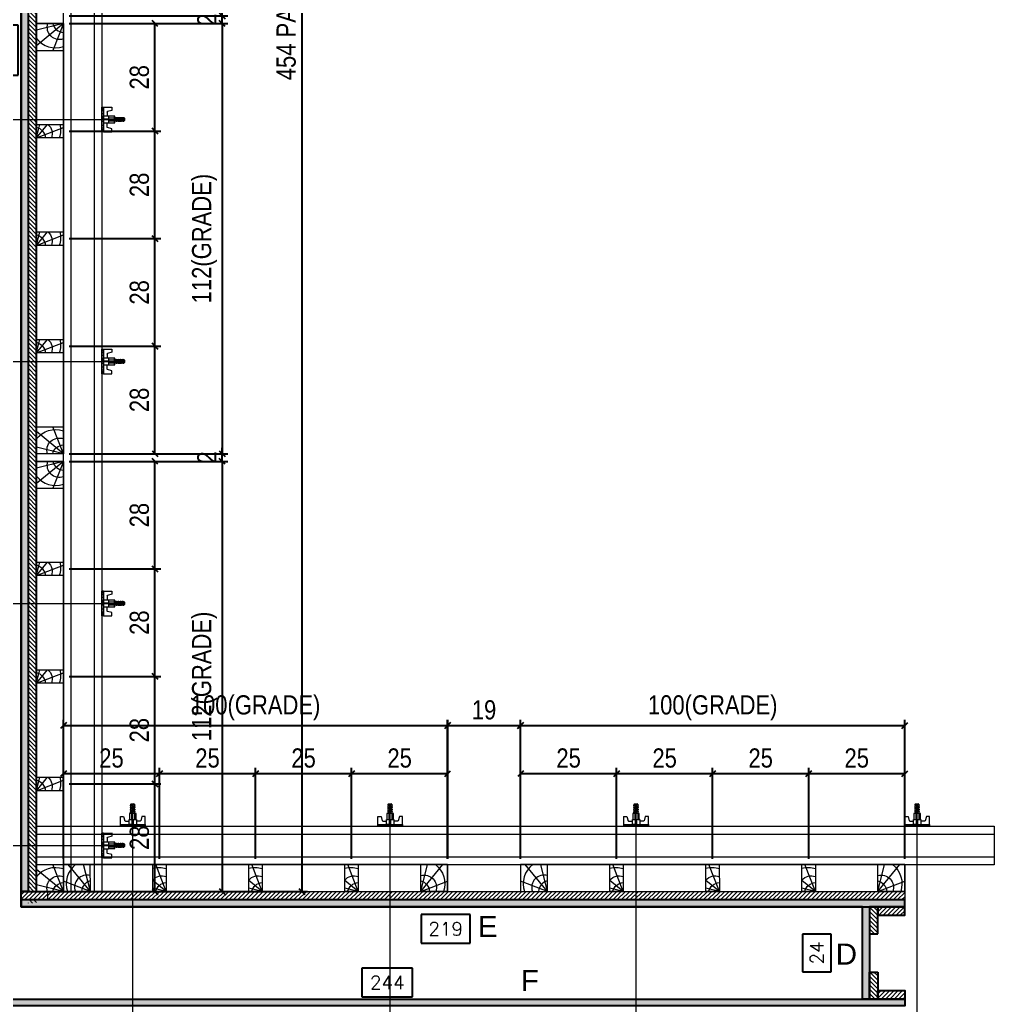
# Model space of a CAD drawing. Extents: x 13513 to 27878, y -21631 to 6985.
# Drawn here: x 15086 to 15416.9, y -5198.8 to -4864 of the extents above; entities that cross this region are included whole.
import ezdxf
from ezdxf.enums import TextEntityAlignment as Align

# ---------------------------------------------------------------- set-up
doc = ezdxf.new("R2010")
doc.units = 0
for name, color, linetype in [('CHAPA', 1, 'Continuous'), ('COTA', 241, 'Continuous'), ('F-PILARES-S', 170, 'Continuous'), ('MEIO_PONT', 93, 'Continuous'), ('SARRAFO', 251, 'Continuous'), ('TEXTO_GERAL', 7, 'Continuous')]:
    doc.layers.add(name, color=color, linetype=linetype)
for name, color, linetype, lineweight in [('Hachura', 251, 'Continuous', 9), ('Madeira', 126, 'Continuous', 18), ('Perfil Metálico', 224, 'Continuous', 18)]:
    doc.layers.add(name, color=color, linetype=linetype, lineweight=lineweight)
doc.styles.add('ARIAL', font='arial.ttf')
doc.styles.add('COTA TECNICA 2X', font='techl___.ttf', dxfattribs={"height": 10})
doc.styles.add('ROMANS', font='romans.shx')
doc.dimstyles.new('Cota Seção interna', dxfattribs={"dimtxt": 7, "dimasz": 6, "dimexe": 0.18, "dimexo": 2, "dimgap": -4, "dimtad": 3, "dimdec": 1, "dimlfac": 0.5, "dimzin": 12, "dimdsep": 46, "dimtxsty": 'ROMANS', "dimblk": 'ARCHTICK', "dimcen": 0.09, "dimse1": 1, "dimse2": 1, "dimsd1": 1, "dimsd2": 1, "dimclrd": 180, "dimclre": 5, "dimclrt": 1, "dimadec": 0, "dimazin": 3, "dimtfac": 1, "dimtdec": 1, "dimtofl": 0, "dimtmove": 0, "dimatfit": 3, "dimldrblk": 'ARCHTICK', "dimfxl": 1, "dimtolj": 1, "dimtzin": 0, "dimarcsym": 0})
doc.dimstyles.new('SECAO PILAR', dxfattribs={"dimtxt": 10, "dimasz": 3, "dimexe": 3, "dimexo": 3, "dimgap": 3, "dimtad": 1, "dimdec": 1, "dimlfac": 0.5, "dimzin": 12, "dimdsep": 46, "dimtxsty": 'COTA TECNICA 2X', "dimblk1": 'OBLIQUE', "dimblk2": 'OBLIQUE', "dimsah": 1, "dimcen": 0.9, "dimclrd": 256, "dimclre": 256, "dimclrt": 256, "dimadec": 1, "dimazin": 3, "dimtfac": 1, "dimtdec": 1, "dimtmove": 0, "dimatfit": 3, "dimfxl": 1, "dimtolj": 1, "dimtzin": 12, "dimarcsym": 0})
pattern_1 = [(45, (9392.6299, 22686.455), (-1.12253202, 1.12253202), [])]
pattern_2 = [(135, (-22641.1301, 8928.5988), (-1.12253202, -1.12253202), [])]

# ---------------------------------------------------------------- blocks, each defined once
blk = doc.blocks.new('*D770')
at = {"layer": 'COTA', "color": 180, "lineweight": -2, "transparency": 16777216}
for p, q in [((27793.19, -5465.45), (27778.19, -5465.45)), ((27778.19, -5465.45), (27778.19, -5485.12)), ((27793.19, -5485.12), (27793.19, -5465.45)), ((27778.19, -5485.12), (27793.19, -5485.12))]:
    blk.add_line(p, q, dxfattribs=at)
at = {"layer": 'Defpoints', "color": 0, "transparency": 16777216}
for p in [(27797.19, -5451.28), (27809.42, -5451.28), (27809.42, -5499.28)]:
    blk.add_point(p, dxfattribs=at)
at = {"layer": 'COTA', "color": 1, "transparency": 16777216, "insert": (27785.69, -5475.28), "char_height": 7, "attachment_point": 5, "rotation": 90, "style": 'ROMANS'}
blk.add_mtext('\\A1;24', dxfattribs=at)
blk = doc.blocks.new('_ArchTick')
at = {"color": 0, "linetype": 'ByBlock', "const_width": 0.15}
blk.add_lwpolyline([(-0.5, -0.5), (0.5, 0.5)], dxfattribs=at)
blk = doc.blocks.new('*D773')
at = {"layer": 'COTA', "color": 180, "lineweight": -2, "transparency": 16777216}
for p, q in [((27369.97, -4992.08), (27354.97, -4992.08)), ((27354.97, -4992.08), (27354.97, -5018.08)), ((27369.97, -5018.08), (27369.97, -4992.08)), ((27354.97, -5018.08), (27369.97, -5018.08))]:
    blk.add_line(p, q, dxfattribs=at)
at = {"layer": 'Defpoints', "color": 0, "transparency": 16777216}
for p in [(27371.42, -4557.28), (27371.42, -5451.28), (27373.97, -5451.28)]:
    blk.add_point(p, dxfattribs=at)
at = {"layer": 'COTA', "color": 1, "transparency": 16777216, "insert": (27362.47, -5005.08), "char_height": 7, "attachment_point": 5, "rotation": 90, "style": 'ROMANS'}
blk.add_mtext('\\A1;447', dxfattribs=at)
blk = doc.blocks.new('*D774')
at = {"layer": 'COTA', "color": 180, "lineweight": -2, "transparency": 16777216}
for p, q in [((27575.2, -5483.21), (27548.87, -5483.21)), ((27548.87, -5483.21), (27548.87, -5498.21)), ((27575.2, -5498.21), (27575.2, -5483.21)), ((27548.87, -5498.21), (27575.2, -5498.21))]:
    blk.add_line(p, q, dxfattribs=at)
at = {"layer": 'Defpoints', "color": 0, "transparency": 16777216}
for p in [(27321.42, -5499.28), (27809.42, -5499.28), (27321.42, -5502.21)]:
    blk.add_point(p, dxfattribs=at)
at = {"layer": 'COTA', "color": 1, "transparency": 16777216, "insert": (27562.03, -5490.71), "char_height": 7, "attachment_point": 5, "style": 'ROMANS'}
blk.add_mtext('\\A1;244', dxfattribs=at)
blk = doc.blocks.new('*D775')
at = {"layer": 'COTA', "color": 180, "lineweight": -2, "transparency": 16777216}
for p, q in [((27605.26, -5455.28), (27579.6, -5455.28)), ((27579.6, -5455.28), (27579.6, -5470.28)), ((27605.26, -5470.28), (27605.26, -5455.28)), ((27579.6, -5470.28), (27605.26, -5470.28))]:
    blk.add_line(p, q, dxfattribs=at)
at = {"layer": 'Defpoints', "color": 0, "transparency": 16777216}
for p in [(27371.42, -5451.28), (27809.42, -5451.28), (27371.42, -5474.28)]:
    blk.add_point(p, dxfattribs=at)
at = {"layer": 'COTA', "color": 1, "transparency": 16777216, "insert": (27592.43, -5462.78), "char_height": 7, "attachment_point": 5, "style": 'ROMANS'}
blk.add_mtext('\\A1;219', dxfattribs=at)
blk = doc.blocks.new('_Oblique')
at = {"color": 0, "linetype": 'ByBlock', "lineweight": -2}
blk.add_line((-0.5, -0.5), (0.5, 0.5), dxfattribs=at)
blk = doc.blocks.new('*D798')
at = {"layer": 'COTA', "linetype": 'ByBlock', "lineweight": -2, "transparency": 16777216}
for p, q in [((27378.02, -4535.28), (27520.54, -4535.28)), ((27517.54, -4535.28), (27517.54, -5443.28)), ((27374.42, -5443.28), (27520.54, -5443.28))]:
    blk.add_line(p, q, dxfattribs=at)
at = {"layer": 'Defpoints', "color": 0, "linetype": 'ByBlock', "transparency": 16777216}
for p in [(27375.02, -4535.28), (27371.42, -5443.28), (27517.54, -5443.28)]:
    blk.add_point(p, dxfattribs=at)
at = {"layer": 'COTA', "linetype": 'ByBlock', "lineweight": -2, "transparency": 16777216, "xscale": 3, "yscale": 3, "zscale": 3}
for p, rotation in [((27517.54, -4535.28), 90), ((27517.54, -5443.28), 270)]:
    blk.add_blockref('_Oblique', p, dxfattribs=dict(at, rotation=rotation))
at = {"layer": 'COTA', "linetype": 'ByBlock', "transparency": 16777216, "insert": (27509.43, -4989.28), "char_height": 10, "attachment_point": 5, "rotation": 90, "style": 'COTA TECNICA 2X'}
blk.add_mtext('\\A1;454 PAINEL', dxfattribs=at)
blk = doc.blocks.new('PONTALETE')
at = {"layer": 'Madeira'}
for q in [(2.71, 7), (7, 5.76), (7, 1.74)]:
    blk.add_line((0, 0), q, dxfattribs=at)
blk.add_lwpolyline([(0, 0), (7, 0), (7, 7), (0, 7)], close=True, dxfattribs=at)
for centre, radius, start, end in [((2.04, 0.06), 6.23, 37.2818, 109.0913), ((1.09, 0.9), 3.19, 343.603, 109.9847), ((-0.21, -0.78), 3.09, 14.6322, 86.0383)]:
    blk.add_arc(centre, radius, start, end, dxfattribs=at)
blk = doc.blocks.new('*D825')
at = {"layer": 'COTA', "lineweight": -2, "transparency": 16777216}
for p, q in [((27396.4, -5219.28), (27479.11, -5219.28)), ((27476.11, -5219.28), (27476.11, -5443.28)), ((27396.43, -5443.28), (27479.11, -5443.28))]:
    blk.add_line(p, q, dxfattribs=at)
at = {"layer": 'Defpoints', "color": 0, "transparency": 16777216}
for p in [(27393.4, -5219.28), (27393.43, -5443.28), (27476.11, -5443.28)]:
    blk.add_point(p, dxfattribs=at)
at = {"layer": 'COTA', "lineweight": -2, "transparency": 16777216, "xscale": 3, "yscale": 3, "zscale": 3}
for p, rotation in [((27476.11, -5219.28), 90), ((27476.11, -5443.28), 270)]:
    blk.add_blockref('_Oblique', p, dxfattribs=dict(at, rotation=rotation))
at = {"layer": 'COTA', "transparency": 16777216, "insert": (27466.89, -5331.28), "char_height": 10, "attachment_point": 5, "rotation": 90, "style": 'COTA TECNICA 2X'}
blk.add_mtext('\\A1;112(GRADE)', dxfattribs=at)
blk = doc.blocks.new('*D826')
at = {"layer": 'COTA', "lineweight": -2, "transparency": 16777216}
for p, q in [((27396.42, -5219.28), (27444.11, -5219.28)), ((27441.11, -5275.28), (27441.11, -5219.28)), ((27396.42, -5275.28), (27444.11, -5275.28))]:
    blk.add_line(p, q, dxfattribs=at)
at = {"layer": 'Defpoints', "color": 0, "transparency": 16777216}
for p in [(27393.42, -5219.28), (27441.11, -5219.28), (27393.42, -5275.28)]:
    blk.add_point(p, dxfattribs=at)
at = {"layer": 'COTA', "lineweight": -2, "transparency": 16777216, "xscale": 3, "yscale": 3, "zscale": 3}
for p, rotation in [((27441.11, -5219.28), 90), ((27441.11, -5275.28), 270)]:
    blk.add_blockref('_Oblique', p, dxfattribs=dict(at, rotation=rotation))
at = {"layer": 'COTA', "transparency": 16777216, "insert": (27433.02, -5247.28), "char_height": 10, "attachment_point": 5, "rotation": 90, "style": 'COTA TECNICA 2X'}
blk.add_mtext('\\A1;28', dxfattribs=at)
blk = doc.blocks.new('MEIO PONTALETE')
at = {"layer": 'Madeira'}
for q in [(2.71, 7), (3.5, 2.88), (3.5, 0.87)]:
    blk.add_line((0, 0), q, dxfattribs=at)
blk.add_lwpolyline([(0, 0), (3.5, 0), (3.5, 7), (0, 7)], close=True, dxfattribs=at)
for centre, radius, start, end in [((2.04, 0.06), 6.23, 76.4499, 109.0913), ((1.09, 0.9), 3.19, 40.9063, 109.9847), ((-0.21, -0.78), 3.09, 14.6322, 86.0383)]:
    blk.add_arc(centre, radius, start, end, dxfattribs=at)
blk = doc.blocks.new('*D822')
at = {"layer": 'COTA', "lineweight": -2, "transparency": 16777216}
for p, q in [((27396.42, -5275.28), (27444.11, -5275.28)), ((27441.11, -5331.28), (27441.11, -5275.28)), ((27396.42, -5331.28), (27444.11, -5331.28))]:
    blk.add_line(p, q, dxfattribs=at)
at = {"layer": 'Defpoints', "color": 0, "transparency": 16777216}
for p in [(27393.42, -5275.28), (27441.11, -5275.28), (27393.42, -5331.28)]:
    blk.add_point(p, dxfattribs=at)
at = {"layer": 'COTA', "lineweight": -2, "transparency": 16777216, "xscale": 3, "yscale": 3, "zscale": 3}
for p, rotation in [((27441.11, -5275.28), 90), ((27441.11, -5331.28), 270)]:
    blk.add_blockref('_Oblique', p, dxfattribs=dict(at, rotation=rotation))
at = {"layer": 'COTA', "transparency": 16777216, "insert": (27433.02, -5303.28), "char_height": 10, "attachment_point": 5, "rotation": 90, "style": 'COTA TECNICA 2X'}
blk.add_mtext('\\A1;28', dxfattribs=at)
blk = doc.blocks.new('*D823')
at = {"layer": 'COTA', "lineweight": -2, "transparency": 16777216}
for p, q in [((27396.42, -5387.28), (27444.11, -5387.28)), ((27441.11, -5443.28), (27441.11, -5387.28)), ((27396.39, -5443.28), (27444.11, -5443.28))]:
    blk.add_line(p, q, dxfattribs=at)
at = {"layer": 'Defpoints', "color": 0, "transparency": 16777216}
for p in [(27393.42, -5387.28), (27441.11, -5387.28), (27393.39, -5443.28)]:
    blk.add_point(p, dxfattribs=at)
at = {"layer": 'COTA', "lineweight": -2, "transparency": 16777216, "xscale": 3, "yscale": 3, "zscale": 3}
for p, rotation in [((27441.11, -5387.28), 90), ((27441.11, -5443.28), 270)]:
    blk.add_blockref('_Oblique', p, dxfattribs=dict(at, rotation=rotation))
at = {"layer": 'COTA', "transparency": 16777216, "insert": (27433.02, -5415.28), "char_height": 10, "attachment_point": 5, "rotation": 90, "style": 'COTA TECNICA 2X'}
blk.add_mtext('\\A1;28', dxfattribs=at)
blk = doc.blocks.new('*D824')
at = {"layer": 'COTA', "lineweight": -2, "transparency": 16777216}
for p, q in [((27396.42, -5331.28), (27444.11, -5331.28)), ((27441.11, -5387.28), (27441.11, -5331.28)), ((27396.42, -5387.28), (27444.11, -5387.28))]:
    blk.add_line(p, q, dxfattribs=at)
at = {"layer": 'Defpoints', "color": 0, "transparency": 16777216}
for p in [(27393.42, -5331.28), (27441.11, -5331.28), (27393.42, -5387.28)]:
    blk.add_point(p, dxfattribs=at)
at = {"layer": 'COTA', "lineweight": -2, "transparency": 16777216, "xscale": 3, "yscale": 3, "zscale": 3}
for p, rotation in [((27441.11, -5331.28), 90), ((27441.11, -5387.28), 270)]:
    blk.add_blockref('_Oblique', p, dxfattribs=dict(at, rotation=rotation))
at = {"layer": 'COTA', "transparency": 16777216, "insert": (27433.02, -5359.28), "char_height": 10, "attachment_point": 5, "rotation": 90, "style": 'COTA TECNICA 2X'}
blk.add_mtext('\\A1;28', dxfattribs=at)
blk = doc.blocks.new('*D827')
at = {"layer": 'COTA', "lineweight": -2, "transparency": 16777216}
for p, q in [((27396.4, -4991.28), (27479.11, -4991.28)), ((27476.11, -4991.28), (27476.11, -5215.28)), ((27396.43, -5215.28), (27479.11, -5215.28))]:
    blk.add_line(p, q, dxfattribs=at)
at = {"layer": 'Defpoints', "color": 0, "transparency": 16777216}
for p in [(27393.4, -4991.28), (27393.43, -5215.28), (27476.11, -5215.28)]:
    blk.add_point(p, dxfattribs=at)
at = {"layer": 'COTA', "lineweight": -2, "transparency": 16777216, "xscale": 3, "yscale": 3, "zscale": 3}
for p, rotation in [((27476.11, -4991.28), 90), ((27476.11, -5215.28), 270)]:
    blk.add_blockref('_Oblique', p, dxfattribs=dict(at, rotation=rotation))
at = {"layer": 'COTA', "transparency": 16777216, "insert": (27466.89, -5103.28), "char_height": 10, "attachment_point": 5, "rotation": 90, "style": 'COTA TECNICA 2X'}
blk.add_mtext('\\A1;112(GRADE)', dxfattribs=at)
blk = doc.blocks.new('*D828')
at = {"layer": 'COTA', "lineweight": -2, "transparency": 16777216}
for p, q in [((27396.42, -4991.28), (27444.11, -4991.28)), ((27441.11, -5047.28), (27441.11, -4991.28)), ((27396.42, -5047.28), (27444.11, -5047.28))]:
    blk.add_line(p, q, dxfattribs=at)
at = {"layer": 'Defpoints', "color": 0, "transparency": 16777216}
for p in [(27393.42, -4991.28), (27441.11, -4991.28), (27393.42, -5047.28)]:
    blk.add_point(p, dxfattribs=at)
at = {"layer": 'COTA', "lineweight": -2, "transparency": 16777216, "xscale": 3, "yscale": 3, "zscale": 3}
for p, rotation in [((27441.11, -4991.28), 90), ((27441.11, -5047.28), 270)]:
    blk.add_blockref('_Oblique', p, dxfattribs=dict(at, rotation=rotation))
at = {"layer": 'COTA', "transparency": 16777216, "insert": (27433.02, -5019.28), "char_height": 10, "attachment_point": 5, "rotation": 90, "style": 'COTA TECNICA 2X'}
blk.add_mtext('\\A1;28', dxfattribs=at)
blk = doc.blocks.new('*D829')
at = {"layer": 'COTA', "lineweight": -2, "transparency": 16777216}
for p, q in [((27396.42, -5047.28), (27444.11, -5047.28)), ((27441.11, -5103.28), (27441.11, -5047.28)), ((27396.42, -5103.28), (27444.11, -5103.28))]:
    blk.add_line(p, q, dxfattribs=at)
at = {"layer": 'Defpoints', "color": 0, "transparency": 16777216}
for p in [(27393.42, -5047.28), (27441.11, -5047.28), (27393.42, -5103.28)]:
    blk.add_point(p, dxfattribs=at)
at = {"layer": 'COTA', "lineweight": -2, "transparency": 16777216, "xscale": 3, "yscale": 3, "zscale": 3}
for p, rotation in [((27441.11, -5047.28), 90), ((27441.11, -5103.28), 270)]:
    blk.add_blockref('_Oblique', p, dxfattribs=dict(at, rotation=rotation))
at = {"layer": 'COTA', "transparency": 16777216, "insert": (27433.02, -5075.28), "char_height": 10, "attachment_point": 5, "rotation": 90, "style": 'COTA TECNICA 2X'}
blk.add_mtext('\\A1;28', dxfattribs=at)
blk = doc.blocks.new('*D830')
at = {"layer": 'COTA', "lineweight": -2, "transparency": 16777216}
for p, q in [((27396.42, -5159.28), (27444.11, -5159.28)), ((27441.11, -5215.28), (27441.11, -5159.28)), ((27396.39, -5215.28), (27444.11, -5215.28))]:
    blk.add_line(p, q, dxfattribs=at)
at = {"layer": 'Defpoints', "color": 0, "transparency": 16777216}
for p in [(27393.42, -5159.28), (27441.11, -5159.28), (27393.39, -5215.28)]:
    blk.add_point(p, dxfattribs=at)
at = {"layer": 'COTA', "lineweight": -2, "transparency": 16777216, "xscale": 3, "yscale": 3, "zscale": 3}
for p, rotation in [((27441.11, -5159.28), 90), ((27441.11, -5215.28), 270)]:
    blk.add_blockref('_Oblique', p, dxfattribs=dict(at, rotation=rotation))
at = {"layer": 'COTA', "transparency": 16777216, "insert": (27433.02, -5187.28), "char_height": 10, "attachment_point": 5, "rotation": 90, "style": 'COTA TECNICA 2X'}
blk.add_mtext('\\A1;28', dxfattribs=at)
blk = doc.blocks.new('*D831')
at = {"layer": 'COTA', "lineweight": -2, "transparency": 16777216}
for p, q in [((27396.42, -5103.28), (27444.11, -5103.28)), ((27441.11, -5159.28), (27441.11, -5103.28)), ((27396.42, -5159.28), (27444.11, -5159.28))]:
    blk.add_line(p, q, dxfattribs=at)
at = {"layer": 'Defpoints', "color": 0, "transparency": 16777216}
for p in [(27393.42, -5103.28), (27441.11, -5103.28), (27393.42, -5159.28)]:
    blk.add_point(p, dxfattribs=at)
at = {"layer": 'COTA', "lineweight": -2, "transparency": 16777216, "xscale": 3, "yscale": 3, "zscale": 3}
for p, rotation in [((27441.11, -5103.28), 90), ((27441.11, -5159.28), 270)]:
    blk.add_blockref('_Oblique', p, dxfattribs=dict(at, rotation=rotation))
at = {"layer": 'COTA', "transparency": 16777216, "insert": (27433.02, -5131.28), "char_height": 10, "attachment_point": 5, "rotation": 90, "style": 'COTA TECNICA 2X'}
blk.add_mtext('\\A1;28', dxfattribs=at)
blk = doc.blocks.new('*D838')
at = {"layer": 'COTA', "lineweight": -2, "transparency": 16777216}
for p, q in [((27396.46, -4987.28), (27479.11, -4987.28)), ((27476.11, -4987.28), (27476.11, -4984.28)), ((27476.11, -4991.28), (27476.11, -4987.28)), ((27396.42, -4991.28), (27479.11, -4991.28)), ((27476.11, -4991.28), (27476.11, -4994.28))]:
    blk.add_line(p, q, dxfattribs=at)
at = {"layer": 'Defpoints', "color": 0, "transparency": 16777216}
for p in [(27393.46, -4987.28), (27476.11, -4987.28), (27393.42, -4991.28)]:
    blk.add_point(p, dxfattribs=at)
at = {"layer": 'COTA', "lineweight": -2, "transparency": 16777216, "xscale": 3, "yscale": 3, "zscale": 3}
for p, rotation in [((27476.11, -4987.28), 270), ((27476.11, -4991.28), 90)]:
    blk.add_blockref('_Oblique', p, dxfattribs=dict(at, rotation=rotation))
at = {"layer": 'COTA', "transparency": 16777216, "insert": (27468.11, -4989.28), "char_height": 10, "attachment_point": 5, "rotation": 90, "style": 'COTA TECNICA 2X'}
blk.add_mtext('\\A1;2', dxfattribs=at)
blk = doc.blocks.new('*D839')
at = {"layer": 'COTA', "lineweight": -2, "transparency": 16777216}
for p, q in [((27476.11, -5215.28), (27476.11, -5212.28)), ((27396.42, -5215.28), (27479.11, -5215.28)), ((27396.42, -5219.28), (27479.11, -5219.28)), ((27476.11, -5219.28), (27476.11, -5215.28)), ((27476.11, -5219.28), (27476.11, -5222.28))]:
    blk.add_line(p, q, dxfattribs=at)
at = {"layer": 'Defpoints', "color": 0, "transparency": 16777216}
for p in [(27393.42, -5215.28), (27393.42, -5219.28), (27476.11, -5215.28)]:
    blk.add_point(p, dxfattribs=at)
at = {"layer": 'COTA', "lineweight": -2, "transparency": 16777216, "xscale": 3, "yscale": 3, "zscale": 3}
for p, rotation in [((27476.11, -5215.28), 270), ((27476.11, -5219.28), 90)]:
    blk.add_blockref('_Oblique', p, dxfattribs=dict(at, rotation=rotation))
at = {"layer": 'COTA', "transparency": 16777216, "insert": (27468.11, -5217.28), "char_height": 10, "attachment_point": 5, "rotation": 90, "style": 'COTA TECNICA 2X'}
blk.add_mtext('\\A1;2', dxfattribs=at)
blk = doc.blocks.new('*D840')
at = {"layer": 'COTA', "lineweight": -2, "transparency": 16777216}
for p, q in [((27781.43, -5426.32), (27781.43, -5378.94)), ((27831.45, -5426.32), (27831.45, -5378.94)), ((27831.45, -5381.94), (27781.43, -5381.94))]:
    blk.add_line(p, q, dxfattribs=at)
at = {"layer": 'Defpoints', "color": 0, "transparency": 16777216}
for p in [(27781.43, -5381.94), (27781.43, -5429.32), (27831.45, -5429.32)]:
    blk.add_point(p, dxfattribs=at)
at = {"layer": 'COTA', "lineweight": -2, "transparency": 16777216, "xscale": 3, "yscale": 3, "zscale": 3, "rotation": 180}
blk.add_blockref('_Oblique', (27781.43, -5381.94), dxfattribs=at)
at = {"layer": 'COTA', "lineweight": -2, "transparency": 16777216, "xscale": 3, "yscale": 3, "zscale": 3}
blk.add_blockref('_Oblique', (27831.45, -5381.94), dxfattribs=at)
at = {"layer": 'COTA', "transparency": 16777216, "insert": (27806.44, -5373.83), "char_height": 10, "attachment_point": 5, "style": 'COTA TECNICA 2X'}
blk.add_mtext('\\A1;25', dxfattribs=at)
blk = doc.blocks.new('*D841')
at = {"layer": 'COTA', "lineweight": -2, "transparency": 16777216}
for p, q in [((27731.43, -5426.32), (27731.43, -5378.94)), ((27781.43, -5426.32), (27781.43, -5378.94)), ((27781.43, -5381.94), (27731.43, -5381.94))]:
    blk.add_line(p, q, dxfattribs=at)
at = {"layer": 'Defpoints', "color": 0, "transparency": 16777216}
for p in [(27731.43, -5381.94), (27731.43, -5429.32), (27781.43, -5429.32)]:
    blk.add_point(p, dxfattribs=at)
at = {"layer": 'COTA', "lineweight": -2, "transparency": 16777216, "xscale": 3, "yscale": 3, "zscale": 3, "rotation": 180}
blk.add_blockref('_Oblique', (27731.43, -5381.94), dxfattribs=at)
at = {"layer": 'COTA', "lineweight": -2, "transparency": 16777216, "xscale": 3, "yscale": 3, "zscale": 3}
blk.add_blockref('_Oblique', (27781.43, -5381.94), dxfattribs=at)
at = {"layer": 'COTA', "transparency": 16777216, "insert": (27756.43, -5373.83), "char_height": 10, "attachment_point": 5, "style": 'COTA TECNICA 2X'}
blk.add_mtext('\\A1;25', dxfattribs=at)
blk = doc.blocks.new('*D842')
at = {"layer": 'COTA', "lineweight": -2, "transparency": 16777216}
for p, q in [((27681.43, -5426.32), (27681.43, -5378.94)), ((27731.43, -5426.32), (27731.43, -5378.94)), ((27731.43, -5381.94), (27681.43, -5381.94))]:
    blk.add_line(p, q, dxfattribs=at)
at = {"layer": 'Defpoints', "color": 0, "transparency": 16777216}
for p in [(27681.43, -5381.94), (27681.43, -5429.32), (27731.43, -5429.32)]:
    blk.add_point(p, dxfattribs=at)
at = {"layer": 'COTA', "lineweight": -2, "transparency": 16777216, "xscale": 3, "yscale": 3, "zscale": 3, "rotation": 180}
blk.add_blockref('_Oblique', (27681.43, -5381.94), dxfattribs=at)
at = {"layer": 'COTA', "lineweight": -2, "transparency": 16777216, "xscale": 3, "yscale": 3, "zscale": 3}
blk.add_blockref('_Oblique', (27731.43, -5381.94), dxfattribs=at)
at = {"layer": 'COTA', "transparency": 16777216, "insert": (27706.43, -5373.83), "char_height": 10, "attachment_point": 5, "style": 'COTA TECNICA 2X'}
blk.add_mtext('\\A1;25', dxfattribs=at)
blk = doc.blocks.new('*D843')
at = {"layer": 'COTA', "lineweight": -2, "transparency": 16777216}
for p, q in [((27631.44, -5426.3), (27631.44, -5353.84)), ((27631.44, -5356.84), (27831.45, -5356.84)), ((27831.45, -5426.32), (27831.45, -5353.84))]:
    blk.add_line(p, q, dxfattribs=at)
at = {"layer": 'Defpoints', "color": 0, "transparency": 16777216}
for p in [(27831.45, -5356.84), (27631.44, -5429.3), (27831.45, -5429.32)]:
    blk.add_point(p, dxfattribs=at)
at = {"layer": 'COTA', "lineweight": -2, "transparency": 16777216, "xscale": 3, "yscale": 3, "zscale": 3, "rotation": 180}
blk.add_blockref('_Oblique', (27631.44, -5356.84), dxfattribs=at)
at = {"layer": 'COTA', "lineweight": -2, "transparency": 16777216, "xscale": 3, "yscale": 3, "zscale": 3}
blk.add_blockref('_Oblique', (27831.45, -5356.84), dxfattribs=at)
at = {"layer": 'COTA', "transparency": 16777216, "insert": (27731.45, -5347.61), "char_height": 10, "attachment_point": 5, "style": 'COTA TECNICA 2X'}
blk.add_mtext('\\A1;100(GRADE)', dxfattribs=at)
blk = doc.blocks.new('*D844')
at = {"layer": 'COTA', "lineweight": -2, "transparency": 16777216}
for p, q in [((27631.44, -5426.26), (27631.44, -5378.94)), ((27681.43, -5426.32), (27681.43, -5378.94)), ((27681.43, -5381.94), (27631.44, -5381.94))]:
    blk.add_line(p, q, dxfattribs=at)
at = {"layer": 'Defpoints', "color": 0, "transparency": 16777216}
for p in [(27631.44, -5381.94), (27631.44, -5429.26), (27681.43, -5429.32)]:
    blk.add_point(p, dxfattribs=at)
at = {"layer": 'COTA', "lineweight": -2, "transparency": 16777216, "xscale": 3, "yscale": 3, "zscale": 3, "rotation": 180}
blk.add_blockref('_Oblique', (27631.44, -5381.94), dxfattribs=at)
at = {"layer": 'COTA', "lineweight": -2, "transparency": 16777216, "xscale": 3, "yscale": 3, "zscale": 3}
blk.add_blockref('_Oblique', (27681.43, -5381.94), dxfattribs=at)
at = {"layer": 'COTA', "transparency": 16777216, "insert": (27656.44, -5373.83), "char_height": 10, "attachment_point": 5, "style": 'COTA TECNICA 2X'}
blk.add_mtext('\\A1;25', dxfattribs=at)
blk = doc.blocks.new('*D845')
at = {"layer": 'COTA', "lineweight": -2, "transparency": 16777216}
for p, q in [((27543.47, -5426.32), (27543.47, -5378.94)), ((27593.49, -5426.32), (27593.49, -5378.94)), ((27593.49, -5381.94), (27543.47, -5381.94))]:
    blk.add_line(p, q, dxfattribs=at)
at = {"layer": 'Defpoints', "color": 0, "transparency": 16777216}
for p in [(27543.47, -5381.94), (27543.47, -5429.32), (27593.49, -5429.32)]:
    blk.add_point(p, dxfattribs=at)
at = {"layer": 'COTA', "lineweight": -2, "transparency": 16777216, "xscale": 3, "yscale": 3, "zscale": 3, "rotation": 180}
blk.add_blockref('_Oblique', (27543.47, -5381.94), dxfattribs=at)
at = {"layer": 'COTA', "lineweight": -2, "transparency": 16777216, "xscale": 3, "yscale": 3, "zscale": 3}
blk.add_blockref('_Oblique', (27593.49, -5381.94), dxfattribs=at)
at = {"layer": 'COTA', "transparency": 16777216, "insert": (27568.48, -5373.83), "char_height": 10, "attachment_point": 5, "style": 'COTA TECNICA 2X'}
blk.add_mtext('\\A1;25', dxfattribs=at)
blk = doc.blocks.new('*D846')
at = {"layer": 'COTA', "lineweight": -2, "transparency": 16777216}
for p, q in [((27493.47, -5426.32), (27493.47, -5378.94)), ((27543.47, -5426.32), (27543.47, -5378.94)), ((27543.47, -5381.94), (27493.47, -5381.94))]:
    blk.add_line(p, q, dxfattribs=at)
at = {"layer": 'Defpoints', "color": 0, "transparency": 16777216}
for p in [(27493.47, -5381.94), (27493.47, -5429.32), (27543.47, -5429.32)]:
    blk.add_point(p, dxfattribs=at)
at = {"layer": 'COTA', "lineweight": -2, "transparency": 16777216, "xscale": 3, "yscale": 3, "zscale": 3, "rotation": 180}
blk.add_blockref('_Oblique', (27493.47, -5381.94), dxfattribs=at)
at = {"layer": 'COTA', "lineweight": -2, "transparency": 16777216, "xscale": 3, "yscale": 3, "zscale": 3}
blk.add_blockref('_Oblique', (27543.47, -5381.94), dxfattribs=at)
at = {"layer": 'COTA', "transparency": 16777216, "insert": (27518.47, -5373.83), "char_height": 10, "attachment_point": 5, "style": 'COTA TECNICA 2X'}
blk.add_mtext('\\A1;25', dxfattribs=at)
blk = doc.blocks.new('*D847')
at = {"layer": 'COTA', "lineweight": -2, "transparency": 16777216}
for p, q in [((27443.47, -5426.32), (27443.47, -5378.94)), ((27493.47, -5426.32), (27493.47, -5378.94)), ((27493.47, -5381.94), (27443.47, -5381.94))]:
    blk.add_line(p, q, dxfattribs=at)
at = {"layer": 'Defpoints', "color": 0, "transparency": 16777216}
for p in [(27443.47, -5381.94), (27443.47, -5429.32), (27493.47, -5429.32)]:
    blk.add_point(p, dxfattribs=at)
at = {"layer": 'COTA', "lineweight": -2, "transparency": 16777216, "xscale": 3, "yscale": 3, "zscale": 3, "rotation": 180}
blk.add_blockref('_Oblique', (27443.47, -5381.94), dxfattribs=at)
at = {"layer": 'COTA', "lineweight": -2, "transparency": 16777216, "xscale": 3, "yscale": 3, "zscale": 3}
blk.add_blockref('_Oblique', (27493.47, -5381.94), dxfattribs=at)
at = {"layer": 'COTA', "transparency": 16777216, "insert": (27468.47, -5373.83), "char_height": 10, "attachment_point": 5, "style": 'COTA TECNICA 2X'}
blk.add_mtext('\\A1;25', dxfattribs=at)
blk = doc.blocks.new('*D848')
at = {"layer": 'COTA', "lineweight": -2, "transparency": 16777216}
for p, q in [((27393.48, -5426.3), (27393.48, -5353.84)), ((27393.48, -5356.84), (27593.49, -5356.84)), ((27593.49, -5426.32), (27593.49, -5353.84))]:
    blk.add_line(p, q, dxfattribs=at)
at = {"layer": 'Defpoints', "color": 0, "transparency": 16777216}
for p in [(27593.49, -5356.84), (27393.48, -5429.3), (27593.49, -5429.32)]:
    blk.add_point(p, dxfattribs=at)
at = {"layer": 'COTA', "lineweight": -2, "transparency": 16777216, "xscale": 3, "yscale": 3, "zscale": 3, "rotation": 180}
blk.add_blockref('_Oblique', (27393.48, -5356.84), dxfattribs=at)
at = {"layer": 'COTA', "lineweight": -2, "transparency": 16777216, "xscale": 3, "yscale": 3, "zscale": 3}
blk.add_blockref('_Oblique', (27593.49, -5356.84), dxfattribs=at)
at = {"layer": 'COTA', "transparency": 16777216, "insert": (27493.48, -5347.61), "char_height": 10, "attachment_point": 5, "style": 'COTA TECNICA 2X'}
blk.add_mtext('\\A1;100(GRADE)', dxfattribs=at)
blk = doc.blocks.new('*D849')
at = {"layer": 'COTA', "lineweight": -2, "transparency": 16777216}
for p, q in [((27393.48, -5426.26), (27393.48, -5378.94)), ((27443.47, -5426.32), (27443.47, -5378.94)), ((27443.47, -5381.94), (27393.48, -5381.94))]:
    blk.add_line(p, q, dxfattribs=at)
at = {"layer": 'Defpoints', "color": 0, "transparency": 16777216}
for p in [(27393.48, -5381.94), (27393.48, -5429.26), (27443.47, -5429.32)]:
    blk.add_point(p, dxfattribs=at)
at = {"layer": 'COTA', "lineweight": -2, "transparency": 16777216, "xscale": 3, "yscale": 3, "zscale": 3, "rotation": 180}
blk.add_blockref('_Oblique', (27393.48, -5381.94), dxfattribs=at)
at = {"layer": 'COTA', "lineweight": -2, "transparency": 16777216, "xscale": 3, "yscale": 3, "zscale": 3}
blk.add_blockref('_Oblique', (27443.47, -5381.94), dxfattribs=at)
at = {"layer": 'COTA', "transparency": 16777216, "insert": (27418.47, -5373.83), "char_height": 10, "attachment_point": 5, "style": 'COTA TECNICA 2X'}
blk.add_mtext('\\A1;25', dxfattribs=at)
blk = doc.blocks.new('*D850')
at = {"layer": 'COTA', "lineweight": -2, "transparency": 16777216}
for p, q in [((27593.44, -5426.28), (27593.44, -5353.84)), ((27593.44, -5356.84), (27631.41, -5356.84)), ((27631.41, -5426.29), (27631.41, -5353.84))]:
    blk.add_line(p, q, dxfattribs=at)
at = {"layer": 'Defpoints', "color": 0, "transparency": 16777216}
for p in [(27631.41, -5356.84), (27593.44, -5429.28), (27631.41, -5429.29)]:
    blk.add_point(p, dxfattribs=at)
at = {"layer": 'COTA', "lineweight": -2, "transparency": 16777216, "xscale": 3, "yscale": 3, "zscale": 3, "rotation": 180}
blk.add_blockref('_Oblique', (27593.44, -5356.84), dxfattribs=at)
at = {"layer": 'COTA', "lineweight": -2, "transparency": 16777216, "xscale": 3, "yscale": 3, "zscale": 3}
blk.add_blockref('_Oblique', (27631.41, -5356.84), dxfattribs=at)
at = {"layer": 'COTA', "transparency": 16777216, "insert": (27612.42, -5348.75), "char_height": 10, "attachment_point": 5, "style": 'COTA TECNICA 2X'}
blk.add_mtext('\\A1;19', dxfattribs=at)
blk = doc.blocks.new('C')
at = {"layer": 'Hachura', "color": 0}
for p, q in [((0, 3.22), (0, -3.22)), ((0.45, 3.22), (0, 3.22)), ((0.46, 3.16), (0, 3.16)), ((0.46, 3.05), (0, 3.05)), ((0.46, 2.88), (0, 2.88)), ((0, 2.75), (0, -1.16)), ((0.46, 2.65), (0, 2.65)), ((0.45, -3.23), (0.45, 3.22)), ((0.45, 3.22), (2.58, 3.22)), ((2.58, 3.22), (2.58, 2.39)), ((0.46, 2.23), (0, 2.23)), ((0.46, 1.51), (0, 1.51)), ((0.39, 0.49), (0.17, 0.49)), ((1.74, 0.97), (0.45, 0.97)), ((1.45, 0.1), (0.45, 0.1)), ((1.35, 1.94), (1.35, 0.96)), ((2.58, 2.39), (1.47, 2.09)), ((1.74, -0.97), (1.74, 0.97)), ((1.74, 0.97), (1.74, 0.84)), ((1.74, 0.97), (1.74, 0.84)), ((1.74, 0.84), (3.35, 0.84)), ((3.35, 0.45), (1.74, 0.45)), ((3.32, 0.84), (3.32, -0.84)), ((3.35, 0.84), (3.35, -0.84)), ((3.68, 0.45), (3.35, 0.45)), ((3.84, -0.52), (3.35, 0.45)), ((3.35, 0.06), (3.67, -0.57)), ((3.68, 0.45), (4.16, -0.52)), ((3.72, 0.5), (4.25, -0.57)), ((4.37, -0.55), (3.83, 0.53)), ((4.15, 0.45), (3.93, 0.45)), ((4.42, -0.52), (3.93, 0.45)), ((4.15, 0.45), (4.26, 0.45)), ((4.26, 0.45), (4.74, -0.52)), ((4.3, 0.5), (4.83, -0.57)), ((4.95, -0.55), (4.41, 0.53)), ((4.51, 0.45), (4.84, 0.45)), ((5, -0.52), (4.51, 0.45)), ((4.84, 0.45), (5.32, -0.52)), ((4.88, 0.5), (5.41, -0.57)), ((5.53, -0.55), (4.99, 0.53)), ((5.58, -0.52), (5.09, 0.45)), ((5.42, 0.45), (5.09, 0.45)), ((5.58, -0.52), (5.09, 0.45)), ((5.42, 0.45), (5.74, -0.19)), ((5.46, 0.5), (5.74, -0.07)), ((5.74, 0.19), (5.57, 0.53)), ((5.74, 0.32), (5.68, 0.45)), ((5.68, 0.45), (5.74, 0.45)), ((5.74, 0.45), (5.9, 0.29)), ((5.74, 0.45), (5.74, -0.52)), ((5.9, -0.36), (5.9, 0.29)), ((0.45, 0), (0, 0)), ((0.46, -1.52), (0, -1.52)), ((0.46, -2.23), (0, -2.23)), ((0.08, -0.48), (0.29, -0.48)), ((0.29, -0.48), (0.4, -0.48)), ((0.45, 0), (0.45, -0.97)), ((0.45, -0.16), (1.45, -0.16)), ((0.45, -0.65), (0.45, -0.32)), ((0.45, -3.23), (0.45, -0.65)), ((0.45, -0.97), (1.74, -0.97)), ((1.35, -1.94), (1.35, -0.97)), ((2.58, -2.39), (1.47, -2.1)), ((3.35, -0.32), (1.74, -0.32)), ((3.35, -0.84), (1.74, -0.84)), ((2.58, -3.23), (2.58, -2.39)), ((3.35, -0.07), (3.58, -0.52)), ((3.35, -0.52), (3.58, -0.52)), ((3.84, -0.52), (4.16, -0.52)), ((4.42, -0.52), (4.74, -0.52)), ((4.63, -0.52), (4.74, -0.52)), ((5, -0.52), (5.32, -0.52)), ((5.58, -0.52), (5.74, -0.52)), ((5.74, -0.52), (5.9, -0.36)), ((5.74, -0.52), (5.74, -0.52)), ((0.46, -2.65), (0, -2.65)), ((0.46, -2.88), (0, -2.88)), ((0.46, -3.05), (0, -3.05)), ((0.46, -3.16), (0, -3.16)), ((0, -3.22), (2.57, -3.22))]:
    blk.add_line(p, q, dxfattribs=at)
for centre, radius, start, end in [((1.52, 1.94), 0.161, 104.7436, 180), ((1.44, -0.03), 0.129, 272.695, 87.305), ((3.81, 0.39), 0.143, 25.5688, 154.4312), ((4.39, 0.39), 0.143, 25.5688, 154.4312), ((4.97, 0.39), 0.143, 25.5688, 154.4312), ((5.55, 0.39), 0.143, 25.5688, 154.4312), ((0.17, -0.37), 0.174, 221.744, 317.8592), ((1.52, -1.94), 0.161, 180, 255.2564), ((3.71, -0.4), 0.174, 222.1408, 318.256), ((4.29, -0.4), 0.174, 222.1408, 318.256), ((4.87, -0.4), 0.174, 222.1408, 318.256), ((5.45, -0.4), 0.174, 222.1408, 318.256), ((5.61, -0.4), 0.174, 317.8592, 318.256)]:
    blk.add_arc(centre, radius, start, end, dxfattribs=at)
blk = doc.blocks.new('A$C81a2738f')
at = {"layer": 'Hachura'}
h = blk.add_hatch(color=256, dxfattribs=at)
h.dxf.hatch_style = 1
h.paths.add_polyline_path([(262.76, 216.99), (266.36, 216.99), (266.36, 1124.99), (262.76, 1124.99)])
h.paths.add_polyline_path([(266.36, 212.59), (262.76, 212.59), (262.76, 210.99), (266.36, 210.99)])
h = blk.add_hatch(dxfattribs=at)
h.set_pattern_fill('ANSI31', color=256, scale=0.5, angle=270, style=0)
h.set_pattern_definition([(315, (22931.6141, -8374.4874), (1.12253202, 1.12253202), [])])
h.paths.add_polyline_path([(266.36, 216.99), (270.76, 216.99), (270.76, 1124.99), (266.36, 1124.99)])
h.paths.add_polyline_path([(270.76, 212.59), (266.36, 212.59), (266.36, 210.99), (270.76, 210.99)])
h = blk.add_hatch(dxfattribs=at)
h.set_pattern_fill('ANSI31', color=256, scale=0.5, angle=360, style=0)
h.set_pattern_definition([(45, (-27108.6544, 5660.2754), (-1.122532015, 1.122532015), [])])
h.paths.add_polyline_path([(276.76, 216.99), (262.76, 216.99), (262.76, 212.59), (276.76, 212.59)])
h = blk.add_hatch(dxfattribs=at)
h.set_pattern_fill('ANSI31', color=256, scale=0.5, angle=360, style=0)
h.set_pattern_definition([(45, (7110.8962, 2018.2292), (-1.122532, 1.122532), [])])
h.paths.add_polyline_path([(276.76, 212.59), (276.76, 216.99), (722.76, 217.03), (722.76, 212.59)])
h = blk.add_hatch(color=256, dxfattribs=at)
h.dxf.hatch_style = 1
h.paths.add_polyline_path([(722.76, 208.99), (722.76, 212.59), (262.76, 212.59), (262.76, 208.99)])
h = blk.add_hatch(color=256, dxfattribs=at)
h.dxf.hatch_style = 1
h.paths.add_polyline_path([(704.36, 160.99), (700.76, 160.99), (700.76, 208.99), (704.36, 208.99)])
h = blk.add_hatch(dxfattribs=at)
h.set_pattern_fill('ANSI31', color=256, scale=0.5, angle=450, style=0)
h.set_pattern_definition(pattern_2)
h.paths.add_polyline_path([(704.36, 208.99), (708.76, 208.99), (708.76, 194.99), (704.36, 194.99)])
h = blk.add_hatch(dxfattribs=at)
h.set_pattern_fill('ANSI31', color=256, scale=0.5, angle=360, style=0)
h.set_pattern_definition(pattern_1)
h.paths.add_polyline_path([(708.76, 204.59), (708.76, 208.99), (722.76, 208.99), (722.76, 204.59)])
h = blk.add_hatch(dxfattribs=at)
h.set_pattern_fill('ANSI31', color=256, scale=0.5, angle=450, style=0)
h.set_pattern_definition(pattern_2)
h.paths.add_polyline_path([(704.36, 160.99), (708.76, 160.99), (708.76, 174.99), (704.36, 174.99)])
h = blk.add_hatch(dxfattribs=at)
h.set_pattern_fill('ANSI31', color=256, scale=0.5, angle=360, style=0)
h.set_pattern_definition(pattern_1)
h.paths.add_polyline_path([(708.76, 165.39), (708.76, 160.99), (722.76, 160.99), (722.76, 165.39)])
h = blk.add_hatch(color=256, dxfattribs=at)
h.dxf.hatch_style = 1
h.paths.add_polyline_path([(722.76, 157.39), (722.76, 160.99), (190.76, 160.99), (190.76, 157.39)])
at = {"layer": 'CHAPA'}
for points in [[(262.76, 216.99), (262.76, 1124.99), (266.36, 1124.99), (266.36, 216.99)], [(262.76, 208.99), (722.76, 208.99), (722.76, 212.59), (262.76, 212.59)], [(704.36, 160.99), (700.76, 160.99), (700.76, 208.99), (704.36, 208.99)], [(190.76, 160.99), (722.76, 160.99), (722.76, 157.39), (190.76, 157.39)]]:
    blk.add_lwpolyline(points, close=True, dxfattribs=at)
at = {"layer": 'F-PILARES-S', "linetype": 'Continuous'}
blk.add_lwpolyline([(212.76, 160.99), (700.76, 160.99), (700.76, 208.99), (262.76, 208.99), (262.76, 1102.99), (212.76, 1102.99), (212.76, 160.99)], dxfattribs=at)
at = {"layer": 'Hachura'}
for p, q in [((159.24, 619.01), (316.28, 619.01)), ((159.24, 493.01), (316.28, 493.01)), ((159.24, 367.01), (316.28, 367.01)), ((320.91, 108.25), (320.9, 262.41)), ((454.91, 108.25), (454.9, 262.41)), ((582.91, 108.25), (582.9, 262.41)), ((729.26, 108.25), (729.25, 262.41)), ((159.24, 241.01), (316.28, 241.01))]:
    blk.add_line(p, q, dxfattribs=at)
for points in [[(276.76, 216.99), (262.76, 216.99), (262.76, 212.59), (276.76, 212.59)], [(722.76, 212.59), (276.76, 212.59), (276.76, 216.99), (722.76, 216.99)]]:
    blk.add_lwpolyline(points, close=True, dxfattribs=at)
at = {"layer": 'Madeira'}
for points in [[(270.76, 668.99), (284.76, 668.99), (284.76, 444.99), (270.76, 444.99)], [(270.76, 440.99), (284.76, 440.99), (284.76, 216.99), (270.76, 216.99)], [(484.8, 216.99), (484.78, 230.99), (284.79, 230.99), (284.81, 216.99)], [(722.76, 216.99), (722.75, 230.99), (522.76, 230.99), (522.77, 216.99)]]:
    blk.add_lwpolyline(points, close=True, dxfattribs=at)
at = {"layer": 'Perfil Metálico'}
for points in [[(284.81, 1181.64), (304.81, 1181.64), (304.81, 216.99), (284.81, 216.99)], [(300.81, 216.99), (288.81, 216.99), (288.81, 1181.64), (300.81, 1181.64)], [(769.38, 250.93), (769.38, 230.93), (270.76, 230.93), (270.76, 250.93)], [(270.76, 234.93), (270.76, 246.93), (769.38, 246.93), (769.38, 234.93)]]:
    blk.add_lwpolyline(points, close=True, dxfattribs=at)
at = {"layer": 'SARRAFO'}
blk.add_line((270.76, 216.99), (270.81, 1124.99), dxfattribs=at)
blk.add_lwpolyline([(270.81, 1124.99), (262.76, 1124.99), (262.76, 216.99), (270.76, 216.99)], dxfattribs=at)
for points in [[(708.76, 194.99), (708.76, 208.99), (704.36, 208.99), (704.36, 194.99)], [(722.76, 208.99), (708.76, 208.99), (708.76, 204.59), (722.76, 204.59)], [(708.76, 174.99), (708.76, 160.99), (704.36, 160.99), (704.36, 174.99)], [(722.76, 160.99), (708.76, 160.99), (708.76, 165.39), (722.76, 165.39)]]:
    blk.add_lwpolyline(points, close=True, dxfattribs=at)
at = {"layer": 'Hachura', "linetype": 'Continuous', "xscale": -2, "yscale": 2, "zscale": 2}
for p, rotation in [((304.81, 619), 180), ((304.81, 493), 180), ((304.81, 367), 180), ((320.91, 250.93), 270), ((454.91, 250.93), 270), ((582.91, 250.93), 270), ((729.26, 250.93), 270), ((304.81, 241), 180)]:
    blk.add_blockref('C', p, dxfattribs=dict(at, rotation=rotation))
at = {"layer": 'Madeira'}
for name, p, xscale, yscale, zscale, rotation in [('PONTALETE', (298.81, 217), 2, 2, 2, 90.06291069689675), ('MEIO PONTALETE', (338.3, 216.99), -1.999999997962732, 1.999999997962732, 1.999999997962732, 0.06291069689670081), ('MEIO PONTALETE', (388.3, 216.99), -1.999999997962732, 1.999999997962732, 1.999999997962732, 0.06291069689670081), ('MEIO PONTALETE', (438.3, 216.99), -1.999999997962732, 1.999999997962732, 1.999999997962732, 0.06291069689670081), ('PONTALETE', (470.8, 216.99), -2, 2, 2, 270.0629106968967), ('PONTALETE', (536.77, 217), 2, 2, 2, 90.06291069689675), ('MEIO PONTALETE', (576.26, 216.99), -1.999999997962732, 1.999999997962732, 1.999999997962732, 0.06291069689670081), ('MEIO PONTALETE', (626.26, 216.99), -1.999999997962732, 1.999999997962732, 1.999999997962732, 0.06291069689670081), ('MEIO PONTALETE', (676.26, 216.99), -1.999999997962732, 1.999999997962732, 1.999999997962732, 0.06291069689670081), ('PONTALETE', (708.76, 216.99), -2, 2, 2, 270.0629106968967)]:
    blk.add_blockref(name, p, dxfattribs=dict(at, xscale=xscale, yscale=yscale, zscale=zscale, rotation=rotation))
at = {"layer": 'MEIO_PONT'}
for name, p, xscale, yscale, zscale, rotation in [('PONTALETE', (284.76, 668.99), 2, 2, 2, 180), ('MEIO PONTALETE', (270.76, 609.49), -1.999999997962732, 1.999999997962732, 1.999999997962732, 270), ('MEIO PONTALETE', (270.76, 553.49), -1.999999997962732, 1.999999997962732, 1.999999997962732, 270), ('MEIO PONTALETE', (270.76, 497.49), -1.999999997962732, 1.999999997962732, 1.999999997962732, 270), ('PONTALETE', (284.76, 440.99), 2, 2, 2, 180), ('MEIO PONTALETE', (270.76, 381.49), -1.999999997962732, 1.999999997962732, 1.999999997962732, 270), ('MEIO PONTALETE', (270.76, 325.49), -1.999999997962732, 1.999999997962732, 1.999999997962732, 270), ('MEIO PONTALETE', (270.76, 269.49), -1.999999997962732, 1.999999997962732, 1.999999997962732, 270)]:
    blk.add_blockref(name, p, dxfattribs=dict(at, xscale=xscale, yscale=yscale, zscale=zscale, rotation=rotation))
at = {"layer": 'MEIO_PONT', "xscale": -2, "yscale": 2, "zscale": 2}
for p in [(284.76, 444.99), (284.76, 216.99)]:
    blk.add_blockref('PONTALETE', p, dxfattribs=at)
at = {"layer": 'TEXTO_GERAL', "style": 'ARIAL'}
for s, p in [('E', (505.68, 198.8)), ('D', (692.4, 184.4)), ('F', (527.66, 170.67))]:
    blk.add_text(s, height=11, dxfattribs=at).set_placement(p, align=Align.MIDDLE_CENTER)
at = {"layer": 'COTA', "linetype": 'ByBlock'}
dim = blk.add_linear_dim(base=(408.88, 216.99), p1=(266.36, 1124.99), p2=(262.76, 216.99), angle=270, text='<> PAINEL', dimstyle='SECAO PILAR', override={"dimtmove": 1}, dxfattribs=at)
dim.commit()
dim.dimension.update_dxf_attribs({"geometry": '*D798', "text_midpoint": (400.77, 670.99), "insert": (-27108.65, 5660.28)})
at = {"layer": 'COTA'}
for base, p1, p2, dimstyle, picture, middle in [((265.32, 208.99), (262.76, 1102.99), (262.76, 208.99), 'Cota Seção interna', '*D773', (265.32, 655.19)), ((367.46, 672.99), (284.76, 668.99), (284.81, 672.99), 'SECAO PILAR', '*D838', (367.46, 670.99)), ((367.46, 444.99), (284.76, 440.99), (284.76, 444.99), 'SECAO PILAR', '*D839', (367.46, 442.99))]:
    dim = blk.add_linear_dim(base=base, p1=p1, p2=p2, angle=90, dimstyle=dimstyle, dxfattribs=at)
    dim.commit()
    dim.dimension.update_dxf_attribs({"geometry": picture, "text_midpoint": middle, "dimtype": 128, "insert": (-27108.65, 5660.28)})
for base, p1, p2, angle, picture, middle in [((367.46, 444.99), (284.75, 668.99), (284.78, 444.99), 90, '*D827', (358.24, 556.99)), ((367.46, 216.99), (284.75, 440.99), (284.78, 216.99), 90, '*D825', (358.24, 328.99)), ((484.84, 303.44), (284.82, 230.98), (484.84, 230.96), 180, '*D848', (384.83, 312.66)), ((722.8, 303.44), (522.79, 230.98), (722.8, 230.96), 180, '*D843', (622.79, 312.66))]:
    dim = blk.add_linear_dim(base=base, p1=p1, p2=p2, angle=angle, text='<>(GRADE)', dimstyle='SECAO PILAR', dxfattribs=at)
    dim.commit()
    dim.dimension.update_dxf_attribs({"geometry": picture, "text_midpoint": middle, "insert": (-27108.65, 5660.28)})
for base, p1, p2, angle, dimstyle, picture, middle in [((332.46, 668.99), (284.76, 612.99), (284.76, 668.99), 90, 'SECAO PILAR', '*D828', (324.36, 640.99)), ((332.46, 612.99), (284.76, 556.99), (284.76, 612.99), 90, 'SECAO PILAR', '*D829', (324.36, 584.99)), ((332.46, 556.99), (284.76, 500.99), (284.76, 556.99), 90, 'SECAO PILAR', '*D831', (324.36, 528.99)), ((332.46, 500.99), (284.73, 444.99), (284.76, 500.99), 90, 'SECAO PILAR', '*D830', (324.36, 472.99)), ((332.46, 440.99), (284.76, 384.99), (284.76, 440.99), 90, 'SECAO PILAR', '*D826', (324.36, 412.99)), ((332.46, 384.99), (284.76, 328.99), (284.76, 384.99), 90, 'SECAO PILAR', '*D822', (324.36, 356.99)), ((332.46, 328.99), (284.76, 272.99), (284.76, 328.99), 90, 'SECAO PILAR', '*D824', (324.36, 300.99)), ((284.82, 278.34), (334.81, 230.96), (284.82, 231.01), 180, 'SECAO PILAR', '*D849', (309.82, 286.45)), ((334.81, 278.34), (384.81, 230.96), (334.81, 230.96), 180, 'SECAO PILAR', '*D847', (359.81, 286.45)), ((384.81, 278.34), (434.81, 230.96), (384.81, 230.96), 180, 'SECAO PILAR', '*D846', (409.81, 286.45)), ((434.81, 278.34), (484.84, 230.96), (434.81, 230.96), 180, 'SECAO PILAR', '*D845', (459.83, 286.45)), ((522.79, 278.34), (572.78, 230.96), (522.79, 231.01), 180, 'SECAO PILAR', '*D844', (547.78, 286.45)), ((572.78, 278.34), (622.78, 230.96), (572.78, 230.96), 180, 'SECAO PILAR', '*D842', (597.78, 286.45)), ((622.78, 278.34), (672.78, 230.96), (622.78, 230.96), 180, 'SECAO PILAR', '*D841', (647.78, 286.45)), ((672.78, 278.34), (722.8, 230.96), (672.78, 230.96), 180, 'SECAO PILAR', '*D840', (697.79, 286.45)), ((332.46, 272.99), (284.73, 216.99), (284.76, 272.99), 90, 'SECAO PILAR', '*D823', (324.36, 244.99)), ((688.53, 208.99), (700.76, 160.99), (700.76, 208.99), 90, 'Cota Seção interna', '*D770', (677.03, 184.99))]:
    dim = blk.add_linear_dim(base=base, p1=p1, p2=p2, angle=angle, dimstyle=dimstyle, dxfattribs=at)
    dim.commit()
    dim.dimension.update_dxf_attribs({"geometry": picture, "text_midpoint": middle, "insert": (-27108.65, 5660.28)})
dim = blk.add_linear_dim(base=(522.76, 303.44), p1=(484.78, 230.99), p2=(522.76, 230.99), dimstyle='SECAO PILAR', dxfattribs=at)
dim.commit()
dim.dimension.update_dxf_attribs({"geometry": '*D850', "text_midpoint": (503.77, 311.53), "insert": (-27108.65, 5660.28)})
for base, p1, p2, picture, middle in [((262.76, 186), (700.76, 208.99), (262.76, 208.99), '*D775', (483.78, 186)), ((212.76, 158.07), (700.76, 160.99), (212.76, 160.99), '*D774', (453.38, 158.07))]:
    dim = blk.add_linear_dim(base=base, p1=p1, p2=p2, dimstyle='Cota Seção interna', dxfattribs=at)
    dim.commit()
    dim.dimension.update_dxf_attribs({"geometry": picture, "text_midpoint": middle, "dimtype": 128, "insert": (-27108.65, 5660.28)})

msp = doc.modelspace()

# ---------------------------------------------------------------- block references
at = {"xscale": 0.6523048931579974, "yscale": 0.6523048931579974, "zscale": 0.6523048931579974}
msp.add_blockref('A$C81a2738f', (14915.04, -5301.71), dxfattribs=at)

doc.saveas('drawing.dxf')
